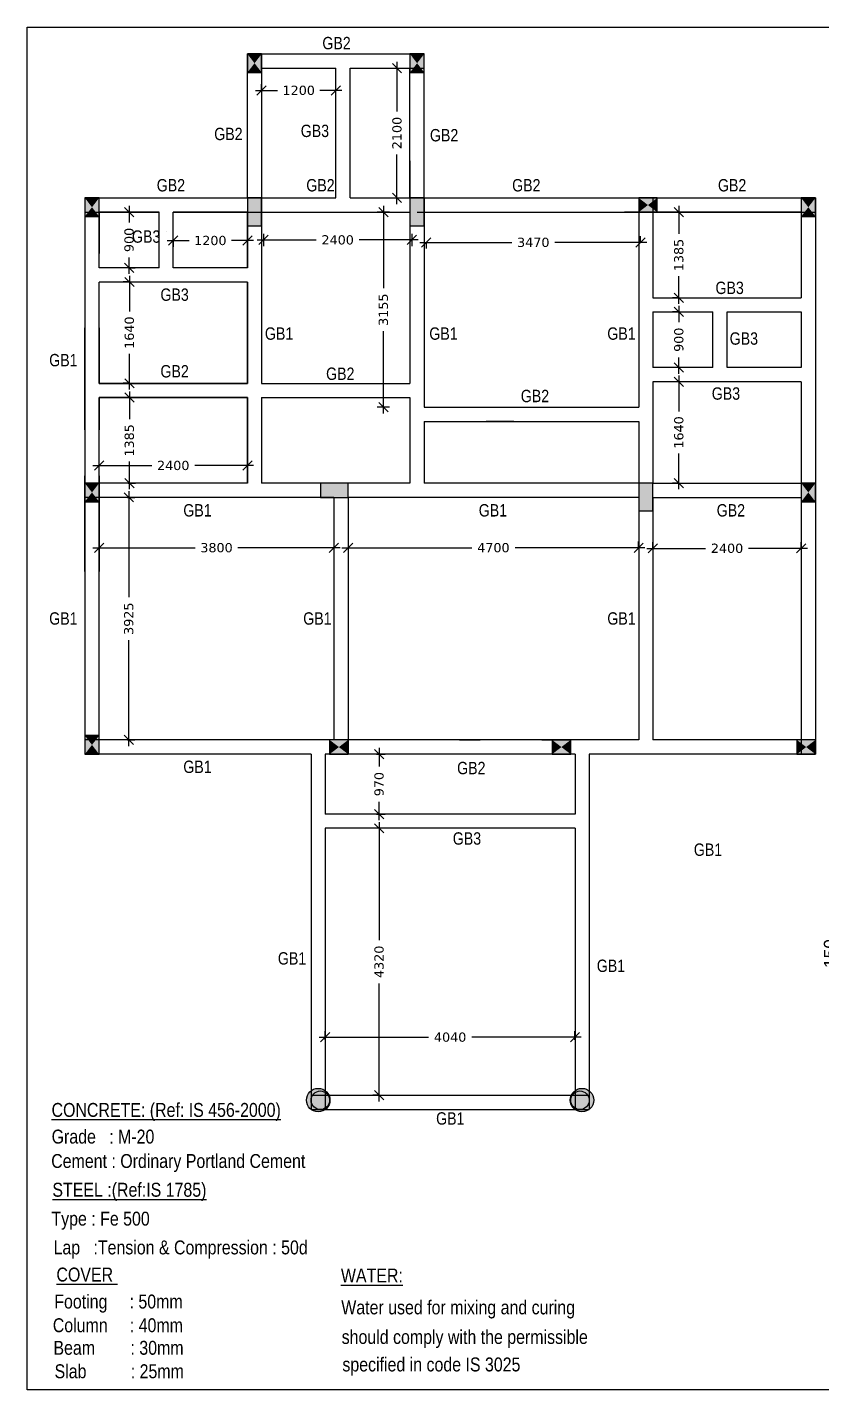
# Model space of a CAD drawing. Header units: millimetres. Extents: x 12977220 to 13113408, y -169657 to -55898.
# Drawn here: x 12979505 to 12992359, y -150011 to -127964 of the extents above; entities that cross this region are included whole.
import ezdxf

# ---------------------------------------------------------------- set-up
doc = ezdxf.new("R2010")
doc.units = ezdxf.units.MM
doc.header["$LTSCALE"] = 3
doc.header["$PDMODE"] = 66
for name, color, linetype in [('C3', 2, 'Continuous'), ('COLUMN NEW', 112, 'Continuous'), ('DIM', 9, 'Continuous'), ('purlin angle', 253, 'Continuous'), ('text', 33, 'Continuous')]:
    doc.layers.add(name, color=color, linetype=linetype)
doc.styles.add('DIM - 6', font='ARIAL.TTF')
doc.styles.add('Jerry', font='verdana.TTF')
doc.styles.get("Standard").update_dxf_attribs({"font": 'ARIALBD.TTF', "height": 4.5})
doc.styles.add('TEXT', font='ARIALN.TTF')
doc.dimstyles.new('ISO-25', dxfattribs={"dimtxt": 2.5, "dimasz": 2.5, "dimexe": 1.25, "dimexo": 0.625, "dimtad": 1, "dimtxsty": 'Standard', "dimcen": 2.5, "dimadec": 0, "dimazin": 0, "dimtfac": 1, "dimtmove": 0, "dimatfit": 3, "dimfxl": 1, "dimarcsym": 0})
doc.dimstyles.new('SUGA', dxfattribs={"dimtxt": 200, "dimasz": 175, "dimexe": 100, "dimexo": 150, "dimgap": 50, "dimtad": 1, "dimdec": 0, "dimzin": 3, "dimdsep": 46, "dimtxsty": 'DIM - 6', "dimblk": 'OBLIQUE', "dimcen": 0, "dimdle": 100, "dimclrd": 8, "dimclre": 8, "dimclrt": 4, "dimadec": 0, "dimazin": 0, "dimtfac": 0.5, "dimtdec": 0, "dimtofl": 0, "dimtmove": 0, "dimatfit": 0, "dimfxl": 100, "dimfxlon": 1, "dimtolj": 1, "dimtzin": 0, "dimarcsym": 0})

# ---------------------------------------------------------------- blocks, each defined once
blk = doc.blocks.new('_Oblique')
at = {"color": 0, "linetype": 'ByBlock', "lineweight": -2}
blk.add_line((-0.5, -0.5), (0.5, 0.5), dxfattribs=at)
blk = doc.blocks.new('*D1013')
at = {"layer": 'Defpoints', "color": 0, "transparency": 16777216}
for p in [(12991981, -142403), (12991981, -143502), (12992647, -143502)]:
    blk.add_point(p, dxfattribs=at)
at = {"layer": 'purlin angle', "color": 7, "lineweight": -2, "transparency": 16777216}
for p, q in [((12992547, -142403), (12992747, -142403)), ((12992647, -142303), (12992647, -143602)), ((12992547, -143502), (12992747, -143502))]:
    blk.add_line(p, q, dxfattribs=at)
at = {"layer": 'purlin angle', "color": 7, "lineweight": -2, "transparency": 16777216, "xscale": 175, "yscale": 175, "zscale": 175}
for p, rotation in [((12992647, -142403), 90), ((12992647, -143502), 270)]:
    blk.add_blockref('_Oblique', p, dxfattribs=dict(at, rotation=rotation))
at = {"layer": 'purlin angle', "color": 7, "transparency": 16777216, "insert": (12992495, -142952), "char_height": 200, "attachment_point": 5, "rotation": 90, "style": 'DIM - 6'}
blk.add_mtext('\\A1;150', dxfattribs=at)
blk = doc.blocks.new('*D1022')
at = {"layer": 'C3', "color": 8, "lineweight": -2, "ltscale": 0.15, "transparency": 16777216}
for p, q in [((12981127, -135571), (12981247, -135571)), ((12981147, -135471), (12981147, -137187)), ((12981147, -139596), (12981147, -137881)), ((12981127, -139496), (12981247, -139496))]:
    blk.add_line(p, q, dxfattribs=at)
at = {"layer": 'Defpoints', "color": 0, "ltscale": 0.15, "transparency": 16777216}
for p in [(12981027, -135571), (12981027, -139496), (12981147, -139496)]:
    blk.add_point(p, dxfattribs=at)
at = {"layer": 'C3', "color": 8, "lineweight": -2, "ltscale": 0.15, "transparency": 16777216, "xscale": 150, "yscale": 150, "zscale": 150}
for p, rotation in [((12981147, -135571), 90), ((12981147, -139496), 270)]:
    blk.add_blockref('_Oblique', p, dxfattribs=dict(at, rotation=rotation))
at = {"layer": 'C3', "ltscale": 0.15, "transparency": 16777216, "insert": (12981147, -137534), "char_height": 150, "attachment_point": 5, "rotation": 90, "style": 'Jerry'}
blk.add_mtext('3925', dxfattribs=at)
blk = doc.blocks.new('*D1023')
at = {"layer": 'C3', "color": 8, "lineweight": -2, "ltscale": 0.15, "transparency": 16777216}
for p, q in [((12980567, -136386), (12982220, -136386)), ((12980667, -136286), (12980667, -136486)), ((12984567, -136386), (12982914, -136386)), ((12984467, -136286), (12984467, -136486))]:
    blk.add_line(p, q, dxfattribs=at)
at = {"layer": 'Defpoints', "color": 0, "ltscale": 0.15, "transparency": 16777216}
for p in [(12980667, -136126), (12984467, -136126), (12984467, -136386)]:
    blk.add_point(p, dxfattribs=at)
at = {"layer": 'C3', "color": 8, "lineweight": -2, "ltscale": 0.15, "transparency": 16777216, "xscale": 150, "yscale": 150, "zscale": 150, "rotation": 180}
blk.add_blockref('_Oblique', (12980667, -136386), dxfattribs=at)
at = {"layer": 'C3', "color": 8, "lineweight": -2, "ltscale": 0.15, "transparency": 16777216, "xscale": 150, "yscale": 150, "zscale": 150}
blk.add_blockref('_Oblique', (12984467, -136386), dxfattribs=at)
at = {"layer": 'C3', "ltscale": 0.15, "transparency": 16777216, "insert": (12982567, -136386), "char_height": 150, "attachment_point": 5, "style": 'Jerry'}
blk.add_mtext('3800', dxfattribs=at)
blk = doc.blocks.new('*D1024')
at = {"layer": 'C3', "color": 8, "lineweight": -2, "ltscale": 0.15, "transparency": 16777216}
for p, q in [((12980567, -135056), (12981520, -135056)), ((12980667, -135056), (12980667, -134956)), ((12983167, -135056), (12982215, -135056)), ((12983067, -135056), (12983067, -134956))]:
    blk.add_line(p, q, dxfattribs=at)
at = {"layer": 'Defpoints', "color": 0, "ltscale": 0.15, "transparency": 16777216}
for p in [(12980667, -135056), (12983067, -135056), (12983067, -135056)]:
    blk.add_point(p, dxfattribs=at)
at = {"layer": 'C3', "color": 8, "lineweight": -2, "ltscale": 0.15, "transparency": 16777216, "xscale": 150, "yscale": 150, "zscale": 150, "rotation": 180}
blk.add_blockref('_Oblique', (12980667, -135056), dxfattribs=at)
at = {"layer": 'C3', "color": 8, "lineweight": -2, "ltscale": 0.15, "transparency": 16777216, "xscale": 150, "yscale": 150, "zscale": 150}
blk.add_blockref('_Oblique', (12983067, -135056), dxfattribs=at)
at = {"layer": 'C3', "ltscale": 0.15, "transparency": 16777216, "insert": (12981867, -135056), "char_height": 150, "attachment_point": 5, "style": 'Jerry'}
blk.add_mtext('2400', dxfattribs=at)
blk = doc.blocks.new('*D1025')
at = {"layer": 'C3', "color": 8, "lineweight": -2, "ltscale": 0.15, "transparency": 16777216}
for p, q in [((12981137, -133956), (12981257, -133956)), ((12981157, -133856), (12981157, -134308)), ((12981157, -135441), (12981157, -134990)), ((12981137, -135341), (12981257, -135341))]:
    blk.add_line(p, q, dxfattribs=at)
at = {"layer": 'Defpoints', "color": 0, "ltscale": 0.15, "transparency": 16777216}
for p in [(12981037, -133956), (12981037, -135341), (12981157, -135341)]:
    blk.add_point(p, dxfattribs=at)
at = {"layer": 'C3', "color": 8, "lineweight": -2, "ltscale": 0.15, "transparency": 16777216, "xscale": 150, "yscale": 150, "zscale": 150}
for p, rotation in [((12981157, -133956), 90), ((12981157, -135341), 270)]:
    blk.add_blockref('_Oblique', p, dxfattribs=dict(at, rotation=rotation))
at = {"layer": 'C3', "ltscale": 0.15, "transparency": 16777216, "insert": (12981157, -134649), "char_height": 150, "attachment_point": 5, "rotation": 90, "style": 'Jerry'}
blk.add_mtext('1385', dxfattribs=at)
blk = doc.blocks.new('*D1026')
at = {"layer": 'C3', "color": 8, "lineweight": -2, "ltscale": 0.15, "transparency": 16777216}
for p, q in [((12981157, -131986), (12981157, -132565)), ((12981157, -132086), (12981057, -132086)), ((12981157, -133826), (12981157, -133248)), ((12981157, -133726), (12981057, -133726))]:
    blk.add_line(p, q, dxfattribs=at)
at = {"layer": 'Defpoints', "color": 0, "ltscale": 0.15, "transparency": 16777216}
for p in [(12981157, -132086), (12981157, -133726), (12981157, -133726)]:
    blk.add_point(p, dxfattribs=at)
at = {"layer": 'C3', "color": 8, "lineweight": -2, "ltscale": 0.15, "transparency": 16777216, "xscale": 150, "yscale": 150, "zscale": 150}
for p, rotation in [((12981157, -132086), 90), ((12981157, -133726), 270)]:
    blk.add_blockref('_Oblique', p, dxfattribs=dict(at, rotation=rotation))
at = {"layer": 'C3', "ltscale": 0.15, "transparency": 16777216, "insert": (12981157, -132906), "char_height": 150, "attachment_point": 5, "rotation": 90, "style": 'Jerry'}
blk.add_mtext('1640', dxfattribs=at)
blk = doc.blocks.new('*D1027')
at = {"layer": 'C3', "color": 8, "lineweight": -2, "ltscale": 0.15, "transparency": 16777216}
for p, q in [((12981152, -130856), (12981152, -131122)), ((12981152, -130956), (12981252, -130956)), ((12981152, -131956), (12981152, -131691)), ((12981152, -131856), (12981252, -131856))]:
    blk.add_line(p, q, dxfattribs=at)
at = {"layer": 'Defpoints', "color": 0, "ltscale": 0.15, "transparency": 16777216}
for p in [(12981077, -130956), (12981077, -131856), (12981152, -131856)]:
    blk.add_point(p, dxfattribs=at)
at = {"layer": 'C3', "color": 8, "lineweight": -2, "ltscale": 0.15, "transparency": 16777216, "xscale": 150, "yscale": 150, "zscale": 150}
for p, rotation in [((12981152, -130956), 90), ((12981152, -131856), 270)]:
    blk.add_blockref('_Oblique', p, dxfattribs=dict(at, rotation=rotation))
at = {"layer": 'C3', "ltscale": 0.15, "transparency": 16777216, "insert": (12981152, -131406), "char_height": 150, "attachment_point": 5, "rotation": 90, "style": 'Jerry'}
blk.add_mtext('900', dxfattribs=at)
blk = doc.blocks.new('*D1028')
at = {"layer": 'C3', "color": 8, "lineweight": -2, "ltscale": 0.15, "transparency": 16777216}
for p, q in [((12981767, -131416), (12982126, -131416)), ((12981867, -131416), (12981867, -131516)), ((12983167, -131416), (12982809, -131416)), ((12983067, -131416), (12983067, -131516))]:
    blk.add_line(p, q, dxfattribs=at)
at = {"layer": 'Defpoints', "color": 0, "ltscale": 0.15, "transparency": 16777216}
for p in [(12981867, -131346), (12983067, -131346), (12983067, -131416)]:
    blk.add_point(p, dxfattribs=at)
at = {"layer": 'C3', "color": 8, "lineweight": -2, "ltscale": 0.15, "transparency": 16777216, "xscale": 150, "yscale": 150, "zscale": 150, "rotation": 180}
blk.add_blockref('_Oblique', (12981867, -131416), dxfattribs=at)
at = {"layer": 'C3', "color": 8, "lineweight": -2, "ltscale": 0.15, "transparency": 16777216, "xscale": 150, "yscale": 150, "zscale": 150}
blk.add_blockref('_Oblique', (12983067, -131416), dxfattribs=at)
at = {"layer": 'C3', "ltscale": 0.15, "transparency": 16777216, "insert": (12982467, -131416), "char_height": 150, "attachment_point": 5, "style": 'Jerry'}
blk.add_mtext('1200', dxfattribs=at)
blk = doc.blocks.new('*D1029')
at = {"layer": 'C3', "color": 8, "lineweight": -2, "ltscale": 0.15, "transparency": 16777216}
for p, q in [((12983327, -131306), (12983327, -131506)), ((12985727, -131306), (12985727, -131506)), ((12983227, -131406), (12984180, -131406)), ((12985827, -131406), (12984875, -131406))]:
    blk.add_line(p, q, dxfattribs=at)
at = {"layer": 'Defpoints', "color": 0, "ltscale": 0.15, "transparency": 16777216}
for p in [(12983327, -131006), (12985727, -131006), (12985727, -131406)]:
    blk.add_point(p, dxfattribs=at)
at = {"layer": 'C3', "color": 8, "lineweight": -2, "ltscale": 0.15, "transparency": 16777216, "xscale": 150, "yscale": 150, "zscale": 150, "rotation": 180}
blk.add_blockref('_Oblique', (12983327, -131406), dxfattribs=at)
at = {"layer": 'C3', "color": 8, "lineweight": -2, "ltscale": 0.15, "transparency": 16777216, "xscale": 150, "yscale": 150, "zscale": 150}
blk.add_blockref('_Oblique', (12985727, -131406), dxfattribs=at)
at = {"layer": 'C3', "ltscale": 0.15, "transparency": 16777216, "insert": (12984527, -131406), "char_height": 150, "attachment_point": 5, "style": 'Jerry'}
blk.add_mtext('2400', dxfattribs=at)
blk = doc.blocks.new('*D1030')
at = {"layer": 'C3', "color": 8, "lineweight": -2, "ltscale": 0.15, "transparency": 16777216}
for p, q in [((12983297, -128986), (12983297, -128886)), ((12984497, -128986), (12984497, -128886)), ((12983197, -128986), (12983556, -128986)), ((12984597, -128986), (12984239, -128986))]:
    blk.add_line(p, q, dxfattribs=at)
at = {"layer": 'Defpoints', "color": 0, "ltscale": 0.15, "transparency": 16777216}
for p in [(12983297, -128986), (12984497, -128986), (12984497, -128986)]:
    blk.add_point(p, dxfattribs=at)
at = {"layer": 'C3', "color": 8, "lineweight": -2, "ltscale": 0.15, "transparency": 16777216, "xscale": 150, "yscale": 150, "zscale": 150, "rotation": 180}
blk.add_blockref('_Oblique', (12983297, -128986), dxfattribs=at)
at = {"layer": 'C3', "color": 8, "lineweight": -2, "ltscale": 0.15, "transparency": 16777216, "xscale": 150, "yscale": 150, "zscale": 150}
blk.add_blockref('_Oblique', (12984497, -128986), dxfattribs=at)
at = {"layer": 'C3', "ltscale": 0.15, "transparency": 16777216, "insert": (12983897, -128986), "char_height": 150, "attachment_point": 5, "style": 'Jerry'}
blk.add_mtext('1200', dxfattribs=at)
blk = doc.blocks.new('*D1031')
at = {"layer": 'C3', "color": 8, "lineweight": -2, "ltscale": 0.15, "transparency": 16777216}
for p, q in [((12985487, -128526), (12985487, -129329)), ((12985387, -128626), (12985587, -128626)), ((12985487, -130826), (12985487, -130024)), ((12985387, -130726), (12985587, -130726))]:
    blk.add_line(p, q, dxfattribs=at)
at = {"layer": 'Defpoints', "color": 0, "ltscale": 0.15, "transparency": 16777216}
for p in [(12985147, -128626), (12985147, -130726), (12985487, -130726)]:
    blk.add_point(p, dxfattribs=at)
at = {"layer": 'C3', "color": 8, "lineweight": -2, "ltscale": 0.15, "transparency": 16777216, "xscale": 150, "yscale": 150, "zscale": 150}
for p, rotation in [((12985487, -128626), 90), ((12985487, -130726), 270)]:
    blk.add_blockref('_Oblique', p, dxfattribs=dict(at, rotation=rotation))
at = {"layer": 'C3', "ltscale": 0.15, "transparency": 16777216, "insert": (12985487, -129676), "char_height": 150, "attachment_point": 5, "rotation": 90, "style": 'Jerry'}
blk.add_mtext('2100', dxfattribs=at)
blk = doc.blocks.new('*D1032')
at = {"layer": 'C3', "color": 8, "lineweight": -2, "ltscale": 0.15, "transparency": 16777216}
for p, q in [((12989427, -131446), (12989427, -131346)), ((12985857, -131446), (12987345, -131446)), ((12985957, -131446), (12985957, -131546)), ((12989527, -131446), (12988039, -131446))]:
    blk.add_line(p, q, dxfattribs=at)
at = {"layer": 'Defpoints', "color": 0, "ltscale": 0.15, "transparency": 16777216}
for p in [(12985957, -131446), (12989427, -131446), (12989427, -131446)]:
    blk.add_point(p, dxfattribs=at)
at = {"layer": 'C3', "color": 8, "lineweight": -2, "ltscale": 0.15, "transparency": 16777216, "xscale": 150, "yscale": 150, "zscale": 150, "rotation": 180}
blk.add_blockref('_Oblique', (12985957, -131446), dxfattribs=at)
at = {"layer": 'C3', "color": 8, "lineweight": -2, "ltscale": 0.15, "transparency": 16777216, "xscale": 150, "yscale": 150, "zscale": 150}
blk.add_blockref('_Oblique', (12989427, -131446), dxfattribs=at)
at = {"layer": 'C3', "ltscale": 0.15, "transparency": 16777216, "insert": (12987692, -131446), "char_height": 150, "attachment_point": 5, "style": 'Jerry'}
blk.add_mtext('3470', dxfattribs=at)
blk = doc.blocks.new('*D1033')
at = {"layer": 'C3', "color": 8, "lineweight": -2, "ltscale": 0.15, "transparency": 16777216}
for p, q in [((12985267, -130856), (12985267, -132187)), ((12985367, -130956), (12985167, -130956)), ((12985267, -134212), (12985267, -132881)), ((12985367, -134112), (12985167, -134112))]:
    blk.add_line(p, q, dxfattribs=at)
at = {"layer": 'Defpoints', "color": 0, "ltscale": 0.15, "transparency": 16777216}
for p in [(12987067, -130956), (12985267, -134112), (12987067, -134112)]:
    blk.add_point(p, dxfattribs=at)
at = {"layer": 'C3', "color": 8, "lineweight": -2, "ltscale": 0.15, "transparency": 16777216, "xscale": 150, "yscale": 150, "zscale": 150}
for p, rotation in [((12985267, -130956), 90), ((12985267, -134112), 270)]:
    blk.add_blockref('_Oblique', p, dxfattribs=dict(at, rotation=rotation))
at = {"layer": 'C3', "ltscale": 0.15, "transparency": 16777216, "insert": (12985267, -132534), "char_height": 150, "attachment_point": 5, "rotation": 90, "style": 'Jerry'}
blk.add_mtext('3155', dxfattribs=at)
blk = doc.blocks.new('*D1034')
at = {"layer": 'C3', "color": 8, "lineweight": -2, "ltscale": 0.15, "transparency": 16777216}
for p, q in [((12990047, -130856), (12990047, -131308)), ((12990047, -130956), (12990147, -130956)), ((12990047, -132441), (12990047, -131990)), ((12990047, -132341), (12989947, -132341))]:
    blk.add_line(p, q, dxfattribs=at)
at = {"layer": 'Defpoints', "color": 0, "ltscale": 0.15, "transparency": 16777216}
for p in [(12990047, -130956), (12990047, -132341), (12990047, -132341)]:
    blk.add_point(p, dxfattribs=at)
at = {"layer": 'C3', "color": 8, "lineweight": -2, "ltscale": 0.15, "transparency": 16777216, "xscale": 150, "yscale": 150, "zscale": 150}
for p, rotation in [((12990047, -130956), 90), ((12990047, -132341), 270)]:
    blk.add_blockref('_Oblique', p, dxfattribs=dict(at, rotation=rotation))
at = {"layer": 'C3', "ltscale": 0.15, "transparency": 16777216, "insert": (12990047, -131649), "char_height": 150, "attachment_point": 5, "rotation": 90, "style": 'Jerry'}
blk.add_mtext('1385', dxfattribs=at)
blk = doc.blocks.new('*D1035')
at = {"layer": 'C3', "color": 8, "lineweight": -2, "ltscale": 0.15, "transparency": 16777216}
for p, q in [((12990047, -132471), (12990047, -132737)), ((12990047, -132571), (12989947, -132571)), ((12990047, -133571), (12990047, -133306)), ((12990047, -133471), (12989947, -133471))]:
    blk.add_line(p, q, dxfattribs=at)
at = {"layer": 'Defpoints', "color": 0, "ltscale": 0.15, "transparency": 16777216}
for p in [(12990047, -132571), (12990047, -133471), (12990047, -133471)]:
    blk.add_point(p, dxfattribs=at)
at = {"layer": 'C3', "color": 8, "lineweight": -2, "ltscale": 0.15, "transparency": 16777216, "xscale": 150, "yscale": 150, "zscale": 150}
for p, rotation in [((12990047, -132571), 90), ((12990047, -133471), 270)]:
    blk.add_blockref('_Oblique', p, dxfattribs=dict(at, rotation=rotation))
at = {"layer": 'C3', "ltscale": 0.15, "transparency": 16777216, "insert": (12990047, -133021), "char_height": 150, "attachment_point": 5, "rotation": 90, "style": 'Jerry'}
blk.add_mtext('900', dxfattribs=at)
blk = doc.blocks.new('*D1036')
at = {"layer": 'C3', "color": 8, "lineweight": -2, "ltscale": 0.15, "transparency": 16777216}
for p, q in [((12990047, -133701), (12989947, -133701)), ((12990047, -133601), (12990047, -134180)), ((12990047, -135441), (12990047, -134863)), ((12990047, -135341), (12989947, -135341))]:
    blk.add_line(p, q, dxfattribs=at)
at = {"layer": 'Defpoints', "color": 0, "ltscale": 0.15, "transparency": 16777216}
for p in [(12990047, -133701), (12990047, -135341), (12990047, -135341)]:
    blk.add_point(p, dxfattribs=at)
at = {"layer": 'C3', "color": 8, "lineweight": -2, "ltscale": 0.15, "transparency": 16777216, "xscale": 150, "yscale": 150, "zscale": 150}
for p, rotation in [((12990047, -133701), 90), ((12990047, -135341), 270)]:
    blk.add_blockref('_Oblique', p, dxfattribs=dict(at, rotation=rotation))
at = {"layer": 'C3', "ltscale": 0.15, "transparency": 16777216, "insert": (12990047, -134521), "char_height": 150, "attachment_point": 5, "rotation": 90, "style": 'Jerry'}
blk.add_mtext('1640', dxfattribs=at)
blk = doc.blocks.new('*D1037')
at = {"layer": 'C3', "color": 8, "lineweight": -2, "ltscale": 0.15, "transparency": 16777216}
for p, q in [((12989527, -136396), (12990480, -136396)), ((12989627, -136396), (12989627, -136296)), ((12992127, -136396), (12991175, -136396)), ((12992027, -136396), (12992027, -136296))]:
    blk.add_line(p, q, dxfattribs=at)
at = {"layer": 'Defpoints', "color": 0, "ltscale": 0.15, "transparency": 16777216}
for p in [(12989627, -136396), (12992027, -136396), (12992027, -136396)]:
    blk.add_point(p, dxfattribs=at)
at = {"layer": 'C3', "color": 8, "lineweight": -2, "ltscale": 0.15, "transparency": 16777216, "xscale": 150, "yscale": 150, "zscale": 150, "rotation": 180}
blk.add_blockref('_Oblique', (12989627, -136396), dxfattribs=at)
at = {"layer": 'C3', "color": 8, "lineweight": -2, "ltscale": 0.15, "transparency": 16777216, "xscale": 150, "yscale": 150, "zscale": 150}
blk.add_blockref('_Oblique', (12992027, -136396), dxfattribs=at)
at = {"layer": 'C3', "ltscale": 0.15, "transparency": 16777216, "insert": (12990827, -136396), "char_height": 150, "attachment_point": 5, "style": 'Jerry'}
blk.add_mtext('2400', dxfattribs=at)
blk = doc.blocks.new('*D1038')
at = {"layer": 'C3', "color": 8, "lineweight": -2, "ltscale": 0.15, "transparency": 16777216}
for p, q in [((12984597, -136386), (12986696, -136386)), ((12984697, -136386), (12984697, -136486)), ((12989497, -136386), (12987399, -136386)), ((12989397, -136386), (12989397, -136286))]:
    blk.add_line(p, q, dxfattribs=at)
at = {"layer": 'Defpoints', "color": 0, "ltscale": 0.15, "transparency": 16777216}
for p in [(12984697, -136386), (12989397, -136386), (12989397, -136386)]:
    blk.add_point(p, dxfattribs=at)
at = {"layer": 'C3', "color": 8, "lineweight": -2, "ltscale": 0.15, "transparency": 16777216, "xscale": 150, "yscale": 150, "zscale": 150, "rotation": 180}
blk.add_blockref('_Oblique', (12984697, -136386), dxfattribs=at)
at = {"layer": 'C3', "color": 8, "lineweight": -2, "ltscale": 0.15, "transparency": 16777216, "xscale": 150, "yscale": 150, "zscale": 150}
blk.add_blockref('_Oblique', (12989397, -136386), dxfattribs=at)
at = {"layer": 'C3', "ltscale": 0.15, "transparency": 16777216, "insert": (12987047, -136386), "char_height": 150, "attachment_point": 5, "style": 'Jerry'}
blk.add_mtext('4700', dxfattribs=at)
blk = doc.blocks.new('*D1039')
at = {"layer": 'C3', "color": 8, "lineweight": -2, "ltscale": 0.15, "transparency": 16777216}
for p, q in [((12984227, -144306), (12985996, -144306)), ((12984327, -144346), (12984327, -144206)), ((12988467, -144306), (12986699, -144306)), ((12988367, -144346), (12988367, -144206))]:
    blk.add_line(p, q, dxfattribs=at)
at = {"layer": 'Defpoints', "color": 0, "ltscale": 0.15, "transparency": 16777216}
for p in [(12988367, -144306), (12984327, -144446), (12988367, -144446)]:
    blk.add_point(p, dxfattribs=at)
at = {"layer": 'C3', "color": 8, "lineweight": -2, "ltscale": 0.15, "transparency": 16777216, "xscale": 150, "yscale": 150, "zscale": 150, "rotation": 180}
blk.add_blockref('_Oblique', (12984327, -144306), dxfattribs=at)
at = {"layer": 'C3', "color": 8, "lineweight": -2, "ltscale": 0.15, "transparency": 16777216, "xscale": 150, "yscale": 150, "zscale": 150}
blk.add_blockref('_Oblique', (12988367, -144306), dxfattribs=at)
at = {"layer": 'C3', "ltscale": 0.15, "transparency": 16777216, "insert": (12986347, -144306), "char_height": 150, "attachment_point": 5, "style": 'Jerry'}
blk.add_mtext('4040', dxfattribs=at)
blk = doc.blocks.new('*D1040')
at = {"layer": 'C3', "color": 8, "lineweight": -2, "ltscale": 0.15, "transparency": 16777216}
for p, q in [((12985157, -139726), (12985297, -139726)), ((12985197, -139626), (12985197, -139927)), ((12985197, -140796), (12985197, -140496)), ((12985157, -140696), (12985297, -140696))]:
    blk.add_line(p, q, dxfattribs=at)
at = {"layer": 'Defpoints', "color": 0, "ltscale": 0.15, "transparency": 16777216}
for p in [(12985057, -139726), (12985057, -140696), (12985197, -140696)]:
    blk.add_point(p, dxfattribs=at)
at = {"layer": 'C3', "color": 8, "lineweight": -2, "ltscale": 0.15, "transparency": 16777216, "xscale": 150, "yscale": 150, "zscale": 150}
for p, rotation in [((12985197, -139726), 90), ((12985197, -140696), 270)]:
    blk.add_blockref('_Oblique', p, dxfattribs=dict(at, rotation=rotation))
at = {"layer": 'C3', "ltscale": 0.15, "transparency": 16777216, "insert": (12985197, -140211), "char_height": 150, "attachment_point": 5, "rotation": 90, "style": 'Jerry'}
blk.add_mtext('970', dxfattribs=at)
blk = doc.blocks.new('*D1041')
at = {"layer": 'C3', "color": 8, "lineweight": -2, "ltscale": 0.15, "transparency": 16777216}
for p, q in [((12985197, -140826), (12985197, -142735)), ((12985197, -140926), (12985097, -140926)), ((12985197, -145346), (12985197, -143438)), ((12985197, -145246), (12985097, -145246))]:
    blk.add_line(p, q, dxfattribs=at)
at = {"layer": 'Defpoints', "color": 0, "ltscale": 0.15, "transparency": 16777216}
for p in [(12985197, -140926), (12985197, -145246), (12985197, -145246)]:
    blk.add_point(p, dxfattribs=at)
at = {"layer": 'C3', "color": 8, "lineweight": -2, "ltscale": 0.15, "transparency": 16777216, "xscale": 150, "yscale": 150, "zscale": 150}
for p, rotation in [((12985197, -140926), 90), ((12985197, -145246), 270)]:
    blk.add_blockref('_Oblique', p, dxfattribs=dict(at, rotation=rotation))
at = {"layer": 'C3', "ltscale": 0.15, "transparency": 16777216, "insert": (12985197, -143086), "char_height": 150, "attachment_point": 5, "rotation": 90, "style": 'Jerry'}
blk.add_mtext('4320', dxfattribs=at)
blk = doc.blocks.new('C1 NEW')
at = {"layer": 'COLUMN NEW', "ltscale": 0.15}
for points in [[(115, 150), (-115, 150), (0, 0)], [(0, 0), (-115, 150), (-115, -150)], [(115, 150), (0, 0), (115, -150)], [(0, 0), (-115, -150), (115, -150)]]:
    blk.add_hatch(color=6, dxfattribs=at).paths.add_polyline_path(points)
at = {"layer": 'COLUMN NEW', "color": 6, "ltscale": 0.15}
blk.add_lwpolyline([(-115, -150), (115, -150), (115, 150), (-115, 150)], close=True, dxfattribs=at)
blk = doc.blocks.new('CC1NEW')
at = {"layer": 'COLUMN NEW', "ltscale": 0.15}
blk.add_hatch(color=6, dxfattribs=at).paths.add_polyline_path([(-190, 0, 1), (190, 0, 1)])
at = {"layer": 'COLUMN NEW', "color": 6, "ltscale": 0.15}
blk.add_circle((0, 0), 190, dxfattribs=at)
blk = doc.blocks.new('C2')
at = {"layer": 'COLUMN NEW', "ltscale": 0.15}
blk.add_hatch(color=6, dxfattribs=at).paths.add_polyline_path([(115, 225), (-115, 225), (-115, -225), (115, -225)])
at = {"layer": 'COLUMN NEW', "color": 6, "ltscale": 0.15}
blk.add_lwpolyline([(-115, -225), (115, -225), (115, 225), (-115, 225)], close=True, dxfattribs=at)
blk = doc.blocks.new('C3')
at = {"layer": 'COLUMN NEW', "ltscale": 0.15}
blk.add_hatch(color=6, dxfattribs=at).paths.add_polyline_path([(115, 225), (-115, 225), (-115, -225), (115, -225)])
at = {"layer": 'COLUMN NEW', "color": 6, "ltscale": 0.15}
blk.add_lwpolyline([(-115, -225), (115, -225), (115, 225), (-115, 225)], close=True, dxfattribs=at)

msp = doc.modelspace()

# ---------------------------------------------------------------- hatches: boundary and pattern name
at = {"layer": 'purlin angle'}
h = msp.add_hatch(color=4, dxfattribs=at)
edge = h.paths.add_edge_path()
edge.add_arc((12984247.2, -145326.4), 150, 0, 360)
h = msp.add_hatch(color=4, dxfattribs=at)
edge = h.paths.add_edge_path()
edge.add_arc((12988447.2, -145326.4), 150, 0, 360)

# ---------------------------------------------------------------- linework, layer by layer
at = {"layer": 'DIM', "color": 8, "linetype": 'Continuous', "ltscale": 400}
msp.add_lwpolyline([(12979504.8, -127964.4), (13007931.9, -127964.4), (13007931.9, -150010.5), (12979504.8, -150010.5)], close=True, dxfattribs=at)
at = {"layer": 'purlin angle', "color": 4}
for p, q in [((12983067.2, -128396.4), (12985927.2, -128396.4)), ((12983067.2, -130726.4), (12983067.2, -128396.4)), ((12983297.2, -128396.4), (12983297.2, -133726.5)), ((12984497.2, -128396.4), (12984947.2, -128396.4)), ((12985927.2, -130726.4), (12985927.2, -128396.4)), ((12983297.2, -128626.4), (12984497.2, -128626.4)), ((12984497.2, -130726.4), (12984497.2, -128626.4)), ((12984727.2, -128626.4), (12985927.2, -128626.4)), ((12984727.2, -128626.4), (12984947.2, -128626.4)), ((12984727.2, -130726.4), (12984727.2, -128626.4)), ((12985697.2, -130726.4), (12985697.2, -128626.4)), ((12985697.2, -130126.4), (12985697.2, -130726.4)), ((12985927.2, -130726.4), (12985927.2, -130126.4)), ((12980437.2, -130726.4), (12980437.2, -139726.4)), ((12980437.2, -130726.4), (12984497.2, -130726.4)), ((12980437.2, -130726.4), (12983067.2, -130726.4)), ((12980667.2, -131856.4), (12980667.2, -130726.4)), ((12984727.2, -130726.4), (12985697.2, -130726.4)), ((12985667.9, -130726.4), (12992257.2, -130726.4)), ((12985697.2, -130726.4), (12985697.2, -133726.5)), ((12985927.2, -130726.4), (12985927.2, -134111.5)), ((12989167.2, -130726.4), (12992257.2, -130726.4)), ((12989397.2, -130726.4), (12989397.2, -134111.5)), ((12989627.2, -130726.4), (12989627.2, -132341.4)), ((12992257.2, -130726.4), (12992257.2, -135341.4)), ((12980437.2, -130956.4), (12981637.2, -130956.4)), ((12980667.2, -130956.4), (12980667.2, -131626.4)), ((12981637.2, -130956.4), (12980667.2, -130956.4)), ((12981637.2, -131856.4), (12981637.2, -130956.4)), ((12981867.2, -130956.4), (12985697.2, -130956.4)), ((12981867.2, -131856.4), (12981867.2, -130956.4)), ((12983067.2, -130956.4), (12981867.2, -130956.4)), ((12982052.2, -130956.4), (12983067.2, -130956.4)), ((12983067.2, -130956.4), (12982167.2, -130956.4)), ((12983067.2, -130956.4), (12982167.2, -130956.4)), ((12983067.2, -130956.4), (12983067.2, -131856.4)), ((12983067.2, -130956.4), (12983067.2, -131856.4)), ((12983067.2, -130956.4), (12983067.2, -131856.4)), ((12983067.2, -131856.4), (12983067.2, -130956.4)), ((12985697.2, -130956.4), (12985697.2, -132826.4)), ((12985812.2, -130956.4), (12992257.2, -130956.4)), ((12989165.3, -130956.4), (12989397.2, -130956.4)), ((12992027.2, -130956.4), (12989167.2, -130956.4)), ((12992027.2, -130956.4), (12989167.2, -130956.4)), ((12992027.2, -130956.4), (12989167.2, -130956.4)), ((12989397.2, -130956.4), (12989397.2, -131441.4)), ((12989627.2, -130956.4), (12989627.2, -131441.4)), ((12992027.2, -130956.4), (12992027.2, -132341.4)), ((12981752.2, -131270.1), (12981752.2, -131268.4)), ((12981637.2, -131856.4), (12980667.2, -131856.4)), ((12983067.2, -131856.4), (12981867.2, -131856.4)), ((12980667.2, -133726.4), (12980667.2, -132086.4)), ((12983067.2, -132086.4), (12980667.2, -132086.4)), ((12983067.2, -132086.4), (12983067.2, -132156.4)), ((12983067.2, -133726.4), (12983067.2, -132086.4)), ((12983067.2, -132156.4), (12983067.2, -133726.4)), ((12989627.2, -132341.4), (12992027.2, -132341.4)), ((12989627.2, -132571.4), (12989627.2, -133471.4)), ((12989627.2, -132571.4), (12990597.2, -132571.4)), ((12990597.2, -133471.4), (12990597.2, -132571.4)), ((12990827.2, -133471.4), (12990827.2, -132571.4)), ((12990827.2, -132571.4), (12992027.2, -132571.4)), ((12992027.2, -132571.4), (12992027.2, -133321.4)), ((12980437.2, -134476.4), (12980437.2, -132826.4)), ((12980437.2, -132826.4), (12980437.2, -134478.3)), ((12980667.2, -132826.4), (12980667.2, -133726.4)), ((12992027.2, -133321.4), (12992027.2, -133471.4)), ((12990597.2, -133471.4), (12989627.2, -133471.4)), ((12992027.2, -133471.4), (12990827.2, -133471.4)), ((12981117.2, -133726.4), (12980667.2, -133726.4)), ((12983067.2, -133726.4), (12980667.2, -133726.4)), ((12980667.2, -133726.4), (12983067.2, -133726.4)), ((12983297.2, -133726.4), (12983297.2, -133726.5)), ((12983297.2, -133726.5), (12985697.2, -133726.5)), ((12985697.2, -133626.5), (12985697.2, -133726.5)), ((12989627.2, -133701.4), (12989627.2, -135341.4)), ((12992027.2, -133701.4), (12989627.2, -133701.4)), ((12992027.2, -133701.4), (12992027.2, -135571.4)), ((12980667.2, -139496.4), (12980667.2, -133956.4)), ((12980667.2, -133956.4), (12980667.2, -134478.3)), ((12983067.2, -133956.4), (12980667.2, -133956.4)), ((12980667.2, -133956.4), (12983067.2, -133956.4)), ((12983067.2, -133956.4), (12983067.2, -135341.4)), ((12983067.2, -133956.4), (12983067.2, -135341.4)), ((12983067.2, -135341.4), (12983067.2, -133956.4)), ((12983297.2, -133956.5), (12983297.2, -134111.5)), ((12983297.2, -133956.5), (12983297.2, -134111.5)), ((12983297.2, -133956.5), (12985697.2, -133956.5)), ((12985697.2, -133956.5), (12985697.2, -134341.5)), ((12985697.2, -133956.5), (12985697.2, -135341.4)), ((12983297.2, -134066.4), (12983297.2, -135341.4)), ((12985927.2, -134111.5), (12989397.2, -134111.5)), ((12983297.2, -134341.5), (12983297.2, -135341.4)), ((12985927.2, -134341.5), (12989397.2, -134341.5)), ((12985927.2, -134341.5), (12985927.2, -135341.4)), ((12987377.2, -134341.5), (12986927.2, -134341.5)), ((12989397.2, -134341.5), (12989397.2, -135341.4)), ((12980437.2, -136771.4), (12980437.2, -135224.5)), ((12983067.2, -135341.4), (12980437.2, -135341.4)), ((12980667.2, -135224.5), (12980667.2, -136771.4)), ((12982301.8, -135341.4), (12980667.2, -135341.4)), ((12984697.2, -135341.4), (12983297.2, -135341.4)), ((12985697.2, -135341.4), (12984683.3, -135341.4)), ((12985697.2, -135341.4), (12985467.2, -135341.4)), ((12989397.2, -135341.4), (12985927.2, -135341.4)), ((12985977.2, -135341.4), (12985927.2, -135341.4)), ((12989627.2, -135341.4), (12992257.2, -135341.4)), ((12992257.2, -135341.4), (12992257.2, -139726.4)), ((12984467.2, -135571.4), (12980437.2, -135571.4)), ((12984467.2, -135571.4), (12984467.2, -139496.4)), ((12984697.2, -135569.5), (12984697.2, -139726.4)), ((12984697.2, -135569.5), (12989397.2, -135569.5)), ((12989397.2, -135569.5), (12989397.2, -139496.4)), ((12989627.2, -135571.4), (12992027.2, -135571.4)), ((12989627.2, -135571.4), (12989627.2, -139496.4)), ((12992027.2, -135571.4), (12992027.2, -139726.4)), ((12989397.2, -139496.4), (12980437.2, -139496.4)), ((12981267.2, -139496.4), (12980667.2, -139496.4)), ((12984697.2, -139496.4), (12982767.2, -139496.4)), ((12986497.2, -139496.4), (12986832.2, -139496.4)), ((12987832.2, -139496.4), (12988282.2, -139496.4)), ((12992027.2, -139496.4), (12989627.2, -139496.4)), ((12984097.2, -139726.4), (12980437.2, -139726.4)), ((12981267.2, -139726.4), (12980437.2, -139726.4)), ((12984097.2, -139726.4), (12982767.2, -139726.4)), ((12984097.2, -139726.4), (12984097.2, -145476.4)), ((12988367.2, -139726.4), (12984327.2, -139726.4)), ((12984327.2, -139726.4), (12984327.2, -140696.4)), ((12986832.2, -139726.4), (12986497.2, -139726.4)), ((12988282.2, -139726.4), (12987832.2, -139726.4)), ((12988367.2, -139726.4), (12988367.2, -140696.4)), ((12992257.2, -139726.4), (12988597.2, -139726.4)), ((12988597.2, -139726.4), (12988597.2, -145476.4)), ((12988367.2, -140696.4), (12984327.2, -140696.4)), ((12988367.2, -140926.4), (12984327.2, -140926.4)), ((12984327.2, -140926.4), (12984327.2, -145476.4)), ((12988367.2, -140926.4), (12988367.2, -145476.4)), ((12984097.2, -145246.4), (12988597.2, -145246.4)), ((12984097.2, -145476.4), (12988597.2, -145476.4))]:
    msp.add_line(p, q, dxfattribs=at)
for centre in [(12984247.2, -145326.4), (12988447.2, -145326.4)]:
    msp.add_circle(centre, 150, dxfattribs=at)

# ---------------------------------------------------------------- block references
for name, p in [('C1 NEW', (12983182.2, -128546.4)), ('C1 NEW', (12985812.2, -128546.4)), ('C1 NEW', (12980552.2, -130876.4)), ('C2', (12983182.2, -130951.4)), ('C2', (12985812.2, -130951.4)), ('C1 NEW', (12992142.2, -130876.4)), ('C1 NEW', (12980552.2, -135491.4)), ('C1 NEW', (12992142.2, -135491.4)), ('C1 NEW', (12980552.2, -139576.4)), ('CC1NEW', (12984212.2, -145324.5)), ('CC1NEW', (12988479.9, -145324.5))]:
    msp.add_blockref(name, p, dxfattribs=at)
for name, p, rotation in [('C1 NEW', (12989547.2, -130841.4), 270), ('C3', (12984472.2, -135456.4), 270), ('C3', (12989512.2, -135566.4), 180), ('C1 NEW', (12984547.2, -139611.4), 270), ('C1 NEW', (12988147.2, -139611.4), 270), ('C1 NEW', (12992107.2, -139611.4), 270)]:
    msp.add_blockref(name, p, dxfattribs=dict(at, rotation=rotation))

# ---------------------------------------------------------------- texts
at = {"layer": 'DIM', "color": 1, "linetype": 'Continuous', "ltscale": 400, "style": 'TEXT'}
for s, p in [('GB2', (12984279.7, -128320.9, 3965.1)), ('GB2', (12982529.7, -129790.9, 3965.1)), ('GB3', (12983929.7, -129740.9, 3965.1)), ('GB2', (12986019.7, -129810.9, 3965.1)), ('GB2', (12981599.7, -130620.9, 3965.1)), ('GB2', (12984019.7, -130620.9, 3965.1)), ('GB2', (12987349.7, -130620.9, 3965.1)), ('GB2', (12990679.7, -130620.9, 3965.1)), ('GB3', (12981199.7, -131450.9, 3965.1)), ('GB3', (12981659.7, -132390.9, 3965.1)), ('GB3', (12990639.7, -132280.9, 3965.1)), ('GB1', (12983349.7, -133020.9, 3965.1)), ('GB1', (12986009.7, -133020.9, 3965.1)), ('GB1', (12988889.7, -133020.9, 3965.1)), ('GB3', (12990869.7, -133100.9, 3965.1)), ('GB1', (12979859.7, -133450.7, 3965.1)), ('GB2', (12981659.7, -133630.9, 3965.1)), ('GB2', (12984339.7, -133670.9, 3965.1)), ('GB3', (12990579.7, -133990.9, 3965.1)), ('GB2', (12987489.7, -134030.9, 3965.1)), ('GB1', (12982029.7, -135880.9, 3965.1)), ('GB1', (12986809.7, -135880.9, 3965.1)), ('GB2', (12990659.7, -135880.9, 3965.1)), ('GB1', (12979859.7, -137630.9, 3965.1)), ('GB1', (12983969.7, -137630.9, 3965.1)), ('GB1', (12988889.7, -137630.9, 3965.1)), ('GB1', (12982029.7, -140030.9, 3965.1)), ('GB2', (12986459.7, -140050.9, 3965.1)), ('GB3', (12986389.7, -141190.9, 3965.1)), ('GB1', (12990289.7, -141371.6, 3965.1)), ('GB1', (12983559.7, -143130.9, 3965.1)), ('GB1', (12988719.7, -143250.9, 3965.1)), ('GB1', (12986119.7, -145720.9, 3965.1))]:
    msp.add_text(s, height=200, dxfattribs=at).set_placement(p)
at = {"layer": 'text', "color": 240, "style": 'TEXT'}
for s, p in [('%%UCONCRETE: (Ref: IS 456-2000)', (12979898.1, -145595.2)), ('%%USTEEL :(Ref:IS 1785)', (12979911.4, -146886.9)), ('%%UCOVER ', (12979977.2, -148259.1)), ('%%UWATER:', (12984579.7, -148273.7))]:
    msp.add_text(s, height=225, dxfattribs=at).set_placement(p)
at = {"layer": 'text', "color": 6, "style": 'TEXT'}
for s, p in [('Grade   : M-20', (12979899.4, -146026.8, 741.4)), ('Cement : Ordinary Portland Cement', (12979892.6, -146421.8, 741.4)), ('Type : Fe 500', (12979896, -147354.5)), ('Lap   :Tension & Compression : 50d ', (12979930.4, -147820)), ('Footing     : 50mm', (12979942, -148695.7, 1285)), ('Water used for mixing and curing ', (12984585.4, -148790.4, 585.8)), ('Column     : 40mm', (12979918.2, -149079.1, 1285)), ('should comply with the permissible ', (12984592.1, -149268.7, 585.8)), ('Beam        : 30mm', (12979928.4, -149444.3, 1285)), ('Slab          : 25mm', (12979947, -149823.9, 1285)), ('specified in code IS 3025', (12984603.5, -149713.8, 585.8))]:
    msp.add_text(s, height=225, dxfattribs=at).set_placement(p)

# ---------------------------------------------------------------- dimensions: what is measured, and where the dimension line sits
at = {"layer": 'C3', "color": 3, "ltscale": 0.15}
for base, p1, p2, picture, middle in [((12985487.2, -130726.4), (12985147.2, -128626.4), (12985147.2, -130726.4), '*D1031', (12985487.2, -129676.4)), ((12981152.2, -131856.4), (12981077.2, -130956.4), (12981077.2, -131856.4), '*D1027', (12981152.2, -131406.4)), ((12985267.2, -134111.5), (12987067.2, -130956.4), (12987067.2, -134111.5), '*D1033', (12985267.2, -132533.9)), ((12990047.2, -132341.4), (12990047.2, -130956.4), (12990047.2, -132341.4), '*D1034', (12990047.2, -131648.9)), ((12981157.2, -133726.4), (12981157.2, -132086.4), (12981157.2, -133726.4), '*D1026', (12981157.2, -132906.4)), ((12990047.2, -133471.4), (12990047.2, -132571.4), (12990047.2, -133471.4), '*D1035', (12990047.2, -133021.4)), ((12990047.2, -135341.4), (12990047.2, -133701.4), (12990047.2, -135341.4), '*D1036', (12990047.2, -134521.4)), ((12981157.2, -135341.4), (12981037.2, -133956.4), (12981037.2, -135341.4), '*D1025', (12981157.2, -134648.9)), ((12981147.2, -139496.4), (12981027.2, -135571.4), (12981027.2, -139496.4), '*D1022', (12981147.2, -137533.9)), ((12985197.2, -140696.4), (12985057.2, -139726.4), (12985057.2, -140696.4), '*D1040', (12985197.2, -140211.4)), ((12985197.2, -145246.4), (12985197.2, -140926.4), (12985197.2, -145246.4), '*D1041', (12985197.2, -143086.4))]:
    dim = msp.add_linear_dim(base=base, p1=p1, p2=p2, angle=90, dimstyle='ISO-25', override={"dimscale": 100, "dimtxt": 1.5, "dimasz": 1.5, "dimexe": 1, "dimexo": 1, "dimgap": 1, "dimtad": 0, "dimdec": 0, "dimtxsty": 'Jerry', "dimblk": 'Oblique', "dimdle": 1, "dimclrd": 8, "dimclre": 8, "dimclrt": 256, "dimtdec": 0, "dimtmove": 2, "dimfxlon": 1}, dxfattribs=at)
    dim.commit()
    dim.dimension.update_dxf_attribs({"geometry": picture, "text_midpoint": middle})
for base, p1, p2, picture, middle in [((12984497.2, -128986.4), (12983297.2, -128986.4), (12984497.2, -128986.4), '*D1030', (12983897.2, -128986.4)), ((12985727.2, -131406.4), (12983327.2, -131006.4), (12985727.2, -131006.4), '*D1029', (12984527.2, -131406.4)), ((12983067.2, -131416.4), (12981867.2, -131346.4), (12983067.2, -131346.4), '*D1028', (12982467.2, -131416.4)), ((12989427.2, -131446.4), (12985957.2, -131446.4), (12989427.2, -131446.4), '*D1032', (12987692.2, -131446.4)), ((12983067.2, -135056.4), (12980667.2, -135056.4), (12983067.2, -135056.4), '*D1024', (12981867.2, -135056.4)), ((12984467.2, -136386.4), (12980667.2, -136126.4), (12984467.2, -136126.4), '*D1023', (12982567.2, -136386.4)), ((12989397.2, -136386.4), (12984697.2, -136386.4), (12989397.2, -136386.4), '*D1038', (12987047.2, -136386.4)), ((12992027.2, -136396.4), (12989627.2, -136396.4), (12992027.2, -136396.4), '*D1037', (12990827.2, -136396.4)), ((12988367.2, -144306.4), (12984327.2, -144446.4), (12988367.2, -144446.4), '*D1039', (12986347.2, -144306.4))]:
    dim = msp.add_linear_dim(base=base, p1=p1, p2=p2, dimstyle='ISO-25', override={"dimscale": 100, "dimtxt": 1.5, "dimasz": 1.5, "dimexe": 1, "dimexo": 1, "dimgap": 1, "dimtad": 0, "dimdec": 0, "dimtxsty": 'Jerry', "dimblk": 'Oblique', "dimdle": 1, "dimclrd": 8, "dimclre": 8, "dimclrt": 256, "dimtdec": 0, "dimtmove": 2, "dimfxlon": 1}, dxfattribs=at)
    dim.commit()
    dim.dimension.update_dxf_attribs({"geometry": picture, "text_midpoint": middle})
at = {"layer": 'purlin angle', "color": 55, "true_color": 0x9f955b}
dim = msp.add_linear_dim(base=(12992647.1, -143502.1), p1=(12991980.6, -142402.6), p2=(12991980.6, -143502.1), angle=90, text='150', dimstyle='SUGA', override={"dimpost": '\\X', "dimclrd": 7, "dimclre": 7, "dimclrt": 7}, dxfattribs=at)
dim.commit()
dim.dimension.update_dxf_attribs({"geometry": '*D1013', "text_midpoint": (12992495, -142952.4)})

doc.saveas('drawing.dxf')
